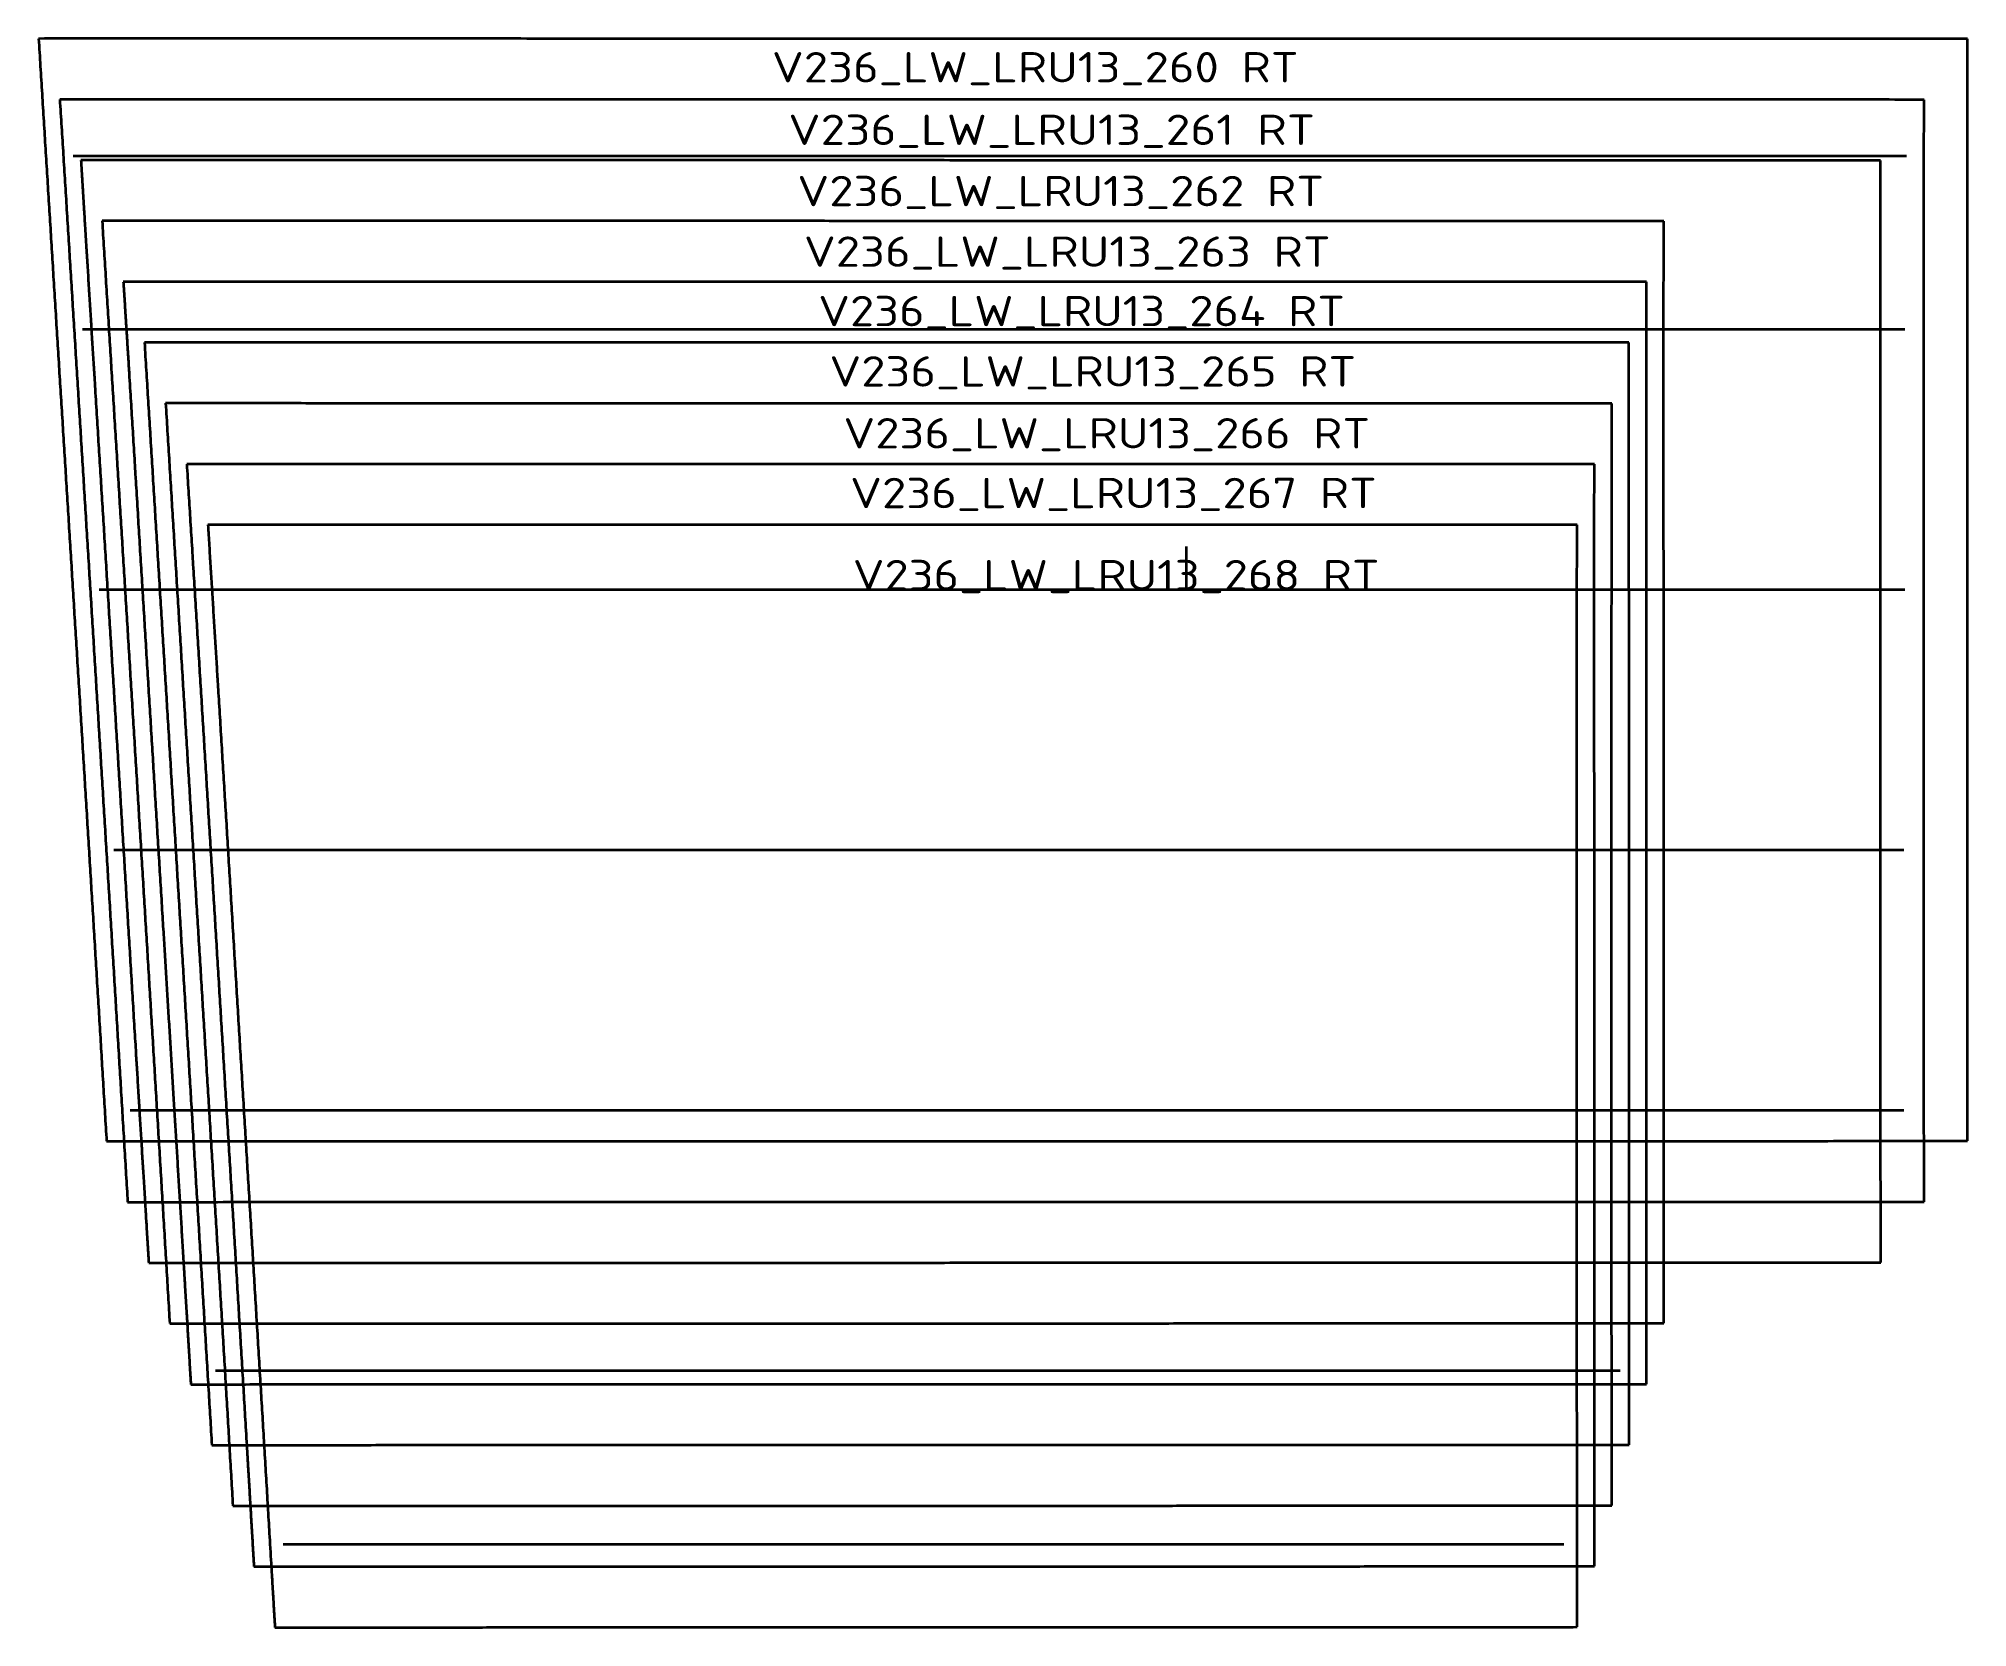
# Model space of a CAD drawing. Extents: x 94889 to 97111, y 24656 to 26487.
import ezdxf
from ezdxf.enums import TextEntityAlignment as Align

# ---------------------------------------------------------------- set-up
doc = ezdxf.new("R2010")
doc.units = 0
doc.layers.get('0').update_dxf_attribs({"lineweight": 13})
for name, color, linetype, lineweight in [('MARKERS', 7, 'Continuous', 13), ('OUTER', 7, 'Continuous', 13), ('ROSETTE', 7, 'Continuous', 13), ('STRATEGYPOINT', 7, 'Continuous', 13), ('TEXT', 7, 'Continuous', 13)]:
    doc.layers.add(name, color=color, linetype=linetype, lineweight=lineweight)
doc.styles.get("Standard").update_dxf_attribs({"font": 'isocp.shx'})

# ---------------------------------------------------------------- blocks, each defined once
blk = doc.blocks.new('V236_LW_LRU13_267 RT_TEXT_8')
at = {"layer": 'TEXT', "color": 14, "lineweight": 13, "width": 0.948757}
blk.add_text('V236_LW_LRU13_267 RT', height=35, dxfattribs=at).set_placement((-387.570312, 94.232094), (219.634277, 94.232094), align=Align.FIT)
blk = doc.blocks.new('29276884_INF_GF_HM_BI45_1000_54_CHORDWISE_V1_V236_LW_LRU13_267_R0_I30_DXF')
at = {"layer": 'OUTER', "color": 3, "lineweight": 35}
for points in [[(96681.5, 25996.4), (96357, 25996.3), (96032.6, 25996.7), (95708.2, 25995.8), (95383.7, 25996.8), (95059.3, 25996.4)], [(96681.6, 24726.3), (96681.6, 24980.3), (96681.4, 25234.3), (96681.9, 25488.4), (96681.1, 25742.4), (96681.5, 25996.4)], [(95136.7, 24725.9), (95445.7, 24725.9), (95754.7, 24725.9), (96063.6, 24726.1), (96372.6, 24726.2), (96681.6, 24726.3)]]:
    blk.add_open_spline(points, degree=5, dxfattribs=at)
blk.add_open_spline([(95059.3, 25996.4), (95067.1, 25871.7), (95082.8, 25617.6), (95098.3, 25363.5), (95113.9, 25109.4), (95129.1, 24855.2), (95136.7, 24725.9)], degree=5, knots=[0, 0, 0, 0, 0, 0, 624.88707, 1272.923512, 1272.923512, 1272.923512, 1272.923512, 1272.923512, 1272.923512], dxfattribs=at)
at = {"layer": 'ROSETTE', "color": 150, "lineweight": 35}
for p, q in [((96211.3, 25851.4), (96211.3, 25901.4)), ((96311.3, 25851.4), (96211.3, 25851.4))]:
    blk.add_line(p, q, dxfattribs=at)
at = {"layer": 'STRATEGYPOINT', "color": 7, "lineweight": 5}
blk.add_point((96211.3, 25851.4), dxfattribs=at)
at = {"layer": 'TEXT', "color": 7, "lineweight": 0}
blk.add_blockref('V236_LW_LRU13_267 RT_TEXT_8', (96211.3, 25851.4), dxfattribs=at)

msp = doc.modelspace()

# ---------------------------------------------------------------- linework, layer by layer
at = {"layer": 'MARKERS', "color": 5, "lineweight": 35}
for p, q in [((97041.3, 26351.4), (94928.3, 26351.4)), ((97039.3, 26151.4), (94939.3, 26151.4)), ((97039.3, 25851.4), (94958.3, 25851.4)), ((97038.3, 25551.4), (94975.3, 25551.4)), ((97038.3, 25251.4), (94994.3, 25251.4)), ((96711.3, 24951.4), (95092.3, 24951.4)), ((96646.3, 24751.4), (95170.3, 24751.4))]:
    msp.add_line(p, q, dxfattribs=at)
at = {"layer": 'OUTER', "color": 3, "lineweight": 35}
for points in [[(97111.4, 26486.4), (96666.8, 26486.4), (96222.3, 26486.7), (95777.7, 26486), (95333.1, 26487.2), (94888.6, 26486.7)], [(94888.6, 26486.7), (94904.3, 26232.6), (94920.1, 25978.4), (94936.1, 25724.3), (94951.7, 25470.2), (94966.9, 25216)], [(97111.4, 25216.4), (97111.5, 25470.4), (97111.3, 25724.4), (97111.3, 25978.4), (97111.4, 26232.4), (97111.4, 26486.4)], [(97061.4, 26416.4), (96631.7, 26416.5), (96202, 26416.6), (95772.3, 26416.6), (95342.7, 26416.7), (94913, 26416.7)], [(94913, 26416.7), (94928.9, 26162.6), (94944.6, 25908.4), (94960.3, 25654.3), (94976, 25400.2), (94991.2, 25146)], [(97061.4, 25146.4), (97061.3, 25400.4), (97061.3, 25654.4), (97061.2, 25908.4), (97061.2, 26162.4), (97061.4, 26416.4)], [(96761.4, 26276.4), (96401.5, 26276.5), (96041.6, 26276.6), (95681.6, 26276.6), (95321.7, 26276.6), (94961.8, 26276.6)], [(94961.8, 26276.6), (94977.6, 26022.5), (94993.4, 25768.4), (95009, 25514.2), (95024.5, 25260.1), (95039.7, 25006)], [(96761.5, 25006.3), (96761.4, 25260.3), (96761.4, 25514.3), (96761.5, 25768.4), (96761.2, 26022.4), (96761.4, 26276.4)], [(96741.4, 26206.4), (96390.4, 26206.5), (96039.3, 26206.6), (95688.3, 26206.7), (95337.2, 26206.7), (94986.2, 26206.6)], [(96721.4, 26136.4), (96379.3, 26136.4), (96037.1, 26136.5), (95694.9, 26136.7), (95352.7, 26136.7), (95010.6, 26136.5)], [(95010.6, 26136.5), (95026.3, 25882.4), (95042, 25628.3), (95057.5, 25374.2), (95072.9, 25120), (95088.2, 24865.9)], [(96721.6, 24866.3), (96721.5, 25120.3), (96721.5, 25374.3), (96721.4, 25628.4), (96721.4, 25882.4), (96721.4, 26136.4)], [(95035, 26066.5), (95050.5, 25812.4), (95066.5, 25558.3), (95081.5, 25304.1), (95097.7, 25050), (95112.4, 24795.9)], [(96701.5, 26066.4), (96368.2, 26066.4), (96034.9, 26066.4), (95701.6, 26066.4), (95368.3, 26066.4), (95035, 26066.5)], [(96701.6, 24796.3), (96701.3, 25050.3), (96701.3, 25304.3), (96701.4, 25558.3), (96701.4, 25812.4), (96701.5, 26066.4)], [(96661.5, 25926.4), (96345.9, 25926.1), (96030.3, 25926.3), (95714.8, 25926.5), (95399.2, 25926.5), (95083.7, 25926.4)], [(96661.7, 24656.3), (96661.4, 24910.3), (96661.3, 25164.3), (96661.4, 25418.4), (96661.4, 25672.4), (96661.5, 25926.4)], [(94966.9, 25216), (95395.8, 25216.2), (95824.7, 25216.2), (96253.6, 25216.3), (96682.5, 25216.3), (97111.4, 25216.4)], [(94991.2, 25146), (95405.2, 25146.3), (95819.3, 25146.3), (96233.3, 25146.2), (96647.4, 25146.2), (97061.4, 25146.4)], [(95015.5, 25076), (95414.7, 25075.8), (95813.9, 25076.2), (96213.1, 25076.3), (96612.3, 25076.3), (97011.5, 25076.4)], [(95039.7, 25006), (95384.1, 25005.7), (95728.4, 25005.9), (96072.8, 25006.3), (96417.2, 25006.4), (96761.5, 25006.3)], [(95064, 24935.9), (95399.5, 24936.2), (95735, 24935.7), (96070.5, 24936.3), (96406, 24936.2), (96741.5, 24936.3)], [(95088.2, 24865.9), (95414.9, 24866.3), (95741.6, 24865.8), (96068.2, 24866.2), (96394.9, 24866.2), (96721.6, 24866.3)], [(95112.4, 24795.9), (95430.3, 24795.8), (95748.1, 24795.9), (96066, 24796.1), (96383.8, 24796.2), (96701.6, 24796.3)], [(95160.9, 24655.8), (95461, 24656), (95761.2, 24655.9), (96061.4, 24656.4), (96361.5, 24656), (96661.7, 24656.3)]]:
    msp.add_open_spline(points, degree=5, dxfattribs=at)
for points, knots in [([(97011.4, 26346.4), (96800.7, 26346.4), (96385.9, 26346.6), (95971.1, 26346.1), (95556.3, 26347), (95141.5, 26346.4), (94937.4, 26346.7)], [0, 0, 0, 0, 0, 0, 1053.39378, 2074.014999, 2074.014999, 2074.014999, 2074.014999, 2074.014999, 2074.014999]), ([(94937.4, 26346.7), (94941.5, 26279), (94953.2, 26089.9), (94969.1, 25835.7), (94984.7, 25581.6), (95000, 25327.4), (95011.5, 25141), (95015.5, 25076)], [0, 0, 0, 0, 0, 0, 339.249816, 947.468602, 1273.134792, 1273.134792, 1273.134792, 1273.134792, 1273.134792, 1273.134792]), ([(97011.5, 25076.4), (97011.4, 25204.8), (97011.3, 25396), (97011.3, 25650), (97011.2, 25904), (97011.2, 26158), (97011.3, 26283.6), (97011.4, 26346.4)], [0, 0, 0, 0, 0, 0, 642.366887, 955.881804, 1270.027916, 1270.027916, 1270.027916, 1270.027916, 1270.027916, 1270.027916]), ([(94986.2, 26206.6), (94989.2, 26159.9), (94993, 26099.9), (95000.6, 25975.7), (95016.1, 25721.5), (95031.8, 25467.4), (95044.4, 25259.9), (95056.3, 25065.9), (95064, 24935.9)], [0, 0, 0, 0, 0, 0, 233.836571, 300.787979, 622.160383, 1273.03532, 1273.03532, 1273.03532, 1273.03532, 1273.03532, 1273.03532]), ([(96741.5, 24936.3), (96741.6, 24997.5), (96741.7, 25119.7), (96741.3, 25373.8), (96741.4, 25627.8), (96741.5, 25881.8), (96741.5, 26074.6), (96741.4, 26206.4)], [0, 0, 0, 0, 0, 0, 305.988853, 611.172387, 1270.077056, 1270.077056, 1270.077056, 1270.077056, 1270.077056, 1270.077056]), ([(95083.7, 25926.4), (95095.5, 25736.4), (95111.1, 25482.3), (95126.4, 25228.2), (95142.1, 24974.1), (95157.1, 24719.9), (95160.9, 24655.8)], [0, 0, 0, 0, 0, 0, 951.753361, 1272.935976, 1272.935976, 1272.935976, 1272.935976, 1272.935976, 1272.935976])]:
    msp.add_open_spline(points, degree=5, knots=knots, dxfattribs=at)
at = {"layer": 'ROSETTE', "color": 150, "lineweight": 35}
for p, q in [((96211.3, 25851.4), (96211.3, 25901.4)), ((96211.3, 25851.4), (96211.3, 25901.4)), ((96211.3, 25851.4), (96211.3, 25901.4)), ((96211.3, 25851.4), (96211.3, 25901.4)), ((96211.3, 25851.4), (96211.3, 25901.4)), ((96211.3, 25851.4), (96211.3, 25901.4)), ((96211.3, 25851.4), (96211.3, 25901.4)), ((96211.3, 25851.4), (96211.3, 25901.4)), ((96311.3, 25851.4), (96211.3, 25851.4)), ((96311.3, 25851.4), (96211.3, 25851.4)), ((96311.3, 25851.4), (96211.3, 25851.4)), ((96311.3, 25851.4), (96211.3, 25851.4)), ((96311.3, 25851.4), (96211.3, 25851.4)), ((96311.3, 25851.4), (96211.3, 25851.4)), ((96311.3, 25851.4), (96211.3, 25851.4)), ((96311.3, 25851.4), (96211.3, 25851.4))]:
    msp.add_line(p, q, dxfattribs=at)
at = {"layer": 'STRATEGYPOINT', "color": 7, "lineweight": 5}
msp.add_point((96211.3, 25851.4), dxfattribs=at)
msp.add_point((96211.3, 25851.4), dxfattribs=at)
msp.add_point((96211.3, 25851.4), dxfattribs=at)
msp.add_point((96211.3, 25851.4), dxfattribs=at)
msp.add_point((96211.3, 25851.4), dxfattribs=at)
msp.add_point((96211.3, 25851.4), dxfattribs=at)
msp.add_point((96211.3, 25851.4), dxfattribs=at)
msp.add_point((96211.3, 25851.4), dxfattribs=at)

# ---------------------------------------------------------------- block references
msp.add_blockref('29276884_INF_GF_HM_BI45_1000_54_CHORDWISE_V1_V236_LW_LRU13_267_R0_I30_DXF', (0, 0))

# ---------------------------------------------------------------- texts
at = {"layer": 'TEXT', "color": 14, "lineweight": 13, "width": 0.948757}
for s, p, p2 in [('V236_LW_LRU13_260 RT', (95733.6, 26436.3), (96340.8, 26436.3)), ('V236_LW_LRU13_261 RT', (95752.5, 26364.2), (96359.7, 26364.2)), ('V236_LW_LRU13_262 RT', (95762.9, 26293.6), (96370.1, 26293.6)), ('V236_LW_LRU13_263 RT', (95770.5, 26223.8), (96377.7, 26223.8)), ('V236_LW_LRU13_264 RT', (95787, 26155.3), (96394.2, 26155.3)), ('V236_LW_LRU13_265 RT', (95799.9, 26085.8), (96407.1, 26085.8)), ('V236_LW_LRU13_266 RT', (95816, 26014.5), (96423.2, 26014.5)), ('V236_LW_LRU13_268 RT', (95826.8, 25851), (96434, 25851))]:
    msp.add_text(s, height=35, dxfattribs=at).set_placement(p, p2, align=Align.FIT)

doc.saveas('drawing.dxf')
